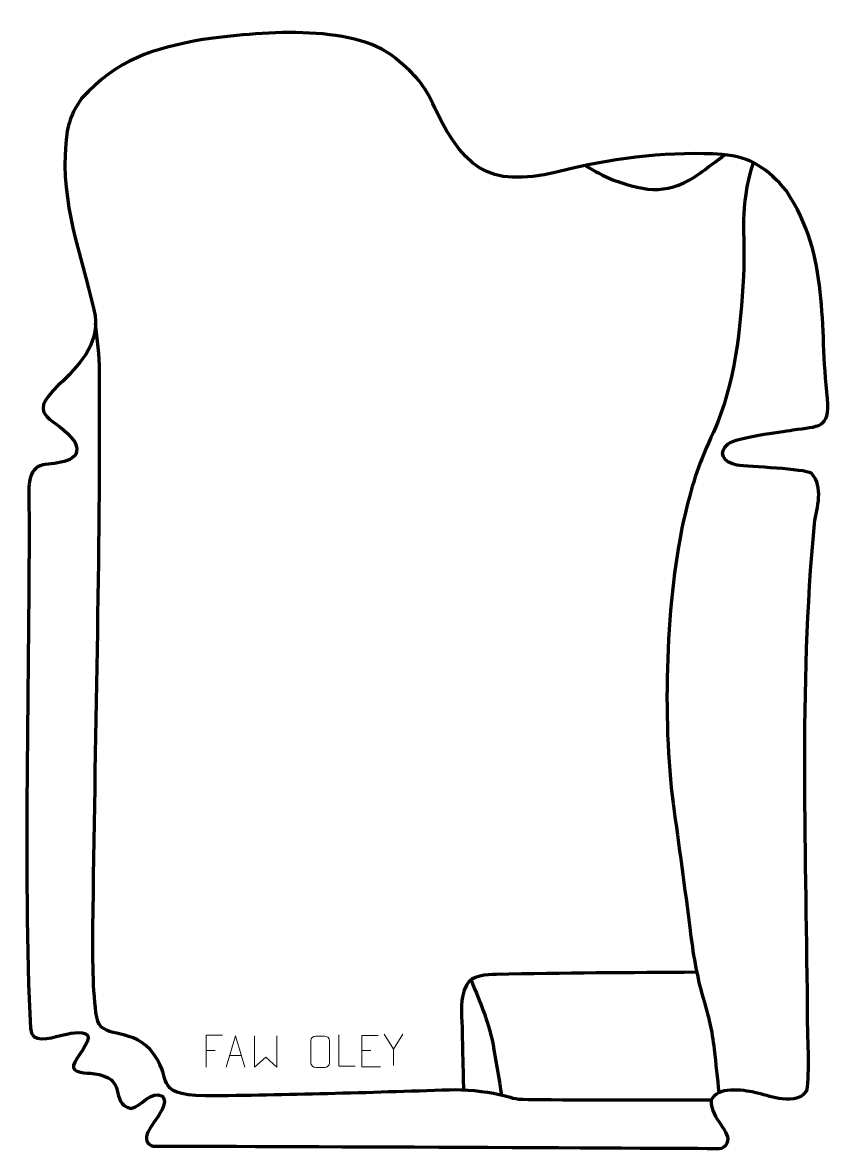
# Model space of a CAD drawing. Header units: millimetres. Extents: x 1020 to 1661, y -45 to 848.
import ezdxf

# ---------------------------------------------------------------- set-up
doc = ezdxf.new("R2010")
doc.units = ezdxf.units.MM
doc.header["$MEASUREMENT"] = 0
doc.layers.add('layer 2', color=7, linetype='Continuous')
doc.layers.add('layer 3', color=7, linetype='Continuous')

msp = doc.modelspace()

# ---------------------------------------------------------------- linework, layer by layer
at = {"layer": 'layer 2', "color": 142, "lineweight": 158}
for points, knots in [([(1466.2789, 734.5232), (1473.6748, 730.4743), (1480.9388, 725.8951), (1488.8699, 723.0013), (1488.8699, 723.0013), (1515.8568, 713.155), (1533.1031, 711.1967), (1557.7436, 728.6535), (1557.7436, 728.6535), (1562.3422, 731.9114), (1566.7958, 735.3736), (1571.3756, 738.6665), (1571.3756, 738.6665), (1572.5971, 739.5299), (1573.8187, 740.3933), (1575.0403, 741.2567), (1575.0403, 741.2567), (1575.0403, 741.2567), (1577.4835, 742.9835), (1577.4835, 742.9835)], [0, 0, 0, 0, 0.16666667, 0.16666667, 0.16666667, 0.16666667, 0.33333333, 0.33333333, 0.33333333, 0.33333333, 0.5, 0.5, 0.5, 0.5, 0.66666667, 0.66666667, 0.66666667, 0.66666667, 1, 1, 1, 1]), ([(1599.5726, 736.8158), (1587.8002, 698.5432), (1593.8227, 683.851), (1591.9065, 646.7388), (1591.9065, 646.7388), (1589.3063, 604.9125), (1585.6023, 561.7813), (1568.0568, 523.1854), (1568.0568, 523.1854), (1556.9638, 498.8285), (1551.7193, 484.2293), (1545.5836, 458.0835), (1545.5836, 458.0835), (1530.2245, 392.9811), (1527.4182, 294.0991), (1536.1527, 228.8739), (1536.1527, 228.8739), (1540.6597, 195.2177), (1545.3618, 161.8984), (1549.5665, 128.1747), (1549.5665, 128.1747), (1551.7867, 110.3688), (1554.5539, 92.9141), (1559.9308, 74.3673), (1559.9308, 74.3673), (1564.1569, 59.7903), (1566.9498, 48.9652), (1568.689, 33.75), (1568.689, 33.75), (1569.945, 22.336), (1571.164, 10.9174), (1572.4153, -0.4973)], [0, 0, 0, 0, 0.11111111, 0.11111111, 0.11111111, 0.11111111, 0.22222222, 0.22222222, 0.22222222, 0.22222222, 0.33333333, 0.33333333, 0.33333333, 0.33333333, 0.44444444, 0.44444444, 0.44444444, 0.44444444, 0.55555556, 0.55555556, 0.55555556, 0.55555556, 0.66666667, 0.66666667, 0.66666667, 0.66666667, 0.77777778, 0.77777778, 0.77777778, 0.77777778, 1, 1, 1, 1]), ([(1566.5908, -6.5998), (1518.1799, -6.4816), (1469.5954, -6.7982), (1421.2091, -6.2966), (1421.2091, -6.2966), (1408.3237, -6.163), (1409.3845, -4.7039), (1398.2205, -2.2285), (1398.2205, -2.2285), (1386.709, 0.3239), (1370.671, 1.8063), (1358.8442, 1.4186), (1358.8442, 1.4186), (1294.3284, -0.6517), (1229.7286, -2.7286), (1165.1806, -3.219), (1165.1806, -3.219), (1120.8786, -1.9854), (1141.538, 10.2678), (1121.1512, 33.6809), (1121.1512, 33.6809), (1104.2404, 51.7506), (1081.9307, 41.1736), (1078.8444, 59.1297), (1078.8444, 59.1297), (1075.6328, 77.8156), (1075.6369, 110.9263), (1075.8693, 130.4538), (1075.8693, 130.4538), (1077.6089, 276.7792), (1081.9205, 424.7898), (1081.11, 570.9347), (1081.11, 570.9347), (1081.037, 584.0971), (1079.4868, 596.265), (1077.972, 609.2755)], [0, 0, 0, 0, 0.1, 0.1, 0.1, 0.1, 0.2, 0.2, 0.2, 0.2, 0.3, 0.3, 0.3, 0.3, 0.4, 0.4, 0.4, 0.4, 0.5, 0.5, 0.5, 0.5, 0.6, 0.6, 0.6, 0.6, 0.7, 0.7, 0.7, 0.7, 0.8, 0.8, 0.8, 0.8, 1, 1, 1, 1]), ([(1554.8543, 94.8582), (1502.0182, 94.2817), (1448.777, 94.396), (1396.0001, 93.133), (1396.0001, 93.133), (1388.3796, 92.9507), (1376.0094, 92.4748), (1372.1486, 84.6871), (1372.1486, 84.6871), (1366.6944, 73.6856), (1368.4057, 62.8695), (1368.6691, 51.0327), (1368.6691, 51.0327), (1369.0359, 34.5533), (1369.418, 18.0742), (1369.7734, 1.5946)], [0, 0, 0, 0, 0.2, 0.2, 0.2, 0.2, 0.4, 0.4, 0.4, 0.4, 0.6, 0.6, 0.6, 0.6, 1, 1, 1, 1]), ([(1375.7877, 88.956), (1383.7095, 68.5273), (1390.1101, 55.453), (1394.0213, 33.3039), (1394.0213, 33.3039), (1396.1257, 21.3866), (1398.0054, 9.4219), (1400.068, -2.5062)], [0, 0, 0, 0, 0.33333333, 0.33333333, 0.33333333, 0.33333333, 1, 1, 1, 1])]:
    msp.add_open_spline(points, degree=3, knots=knots, dxfattribs=at)
at = {"layer": 'layer 2', "color": 250, "lineweight": 9}
for points, knots in [([(1178.7455, 44.9289), (1178.7455, 44.9289), (1165.6863, 44.9289), (1165.6863, 44.9289), (1165.6863, 44.9289), (1165.6863, 44.9289), (1165.6863, 19.6162), (1165.6863, 19.6162)], [0, 0, 0, 0, 0.33333333, 0.33333333, 0.33333333, 0.33333333, 1, 1, 1, 1]), ([(1283.7656, 20.368), (1283.7656, 20.368), (1270.8165, 20.368), (1270.8165, 20.368), (1270.8165, 20.368), (1270.8165, 20.368), (1270.8165, 45.3216), (1270.8165, 45.3216)], [0, 0, 0, 0, 0.33333333, 0.33333333, 0.33333333, 0.33333333, 1, 1, 1, 1]), ([(1302.0469, 44.7245), (1302.0469, 44.7245), (1289.173, 44.7245), (1289.173, 44.7245), (1289.173, 44.7245), (1289.173, 44.7245), (1289.173, 19.7709), (1289.173, 19.7709), (1289.173, 19.7709), (1289.173, 19.7709), (1304.0388, 19.7709), (1304.0388, 19.7709)], [0, 0, 0, 0, 0.25, 0.25, 0.25, 0.25, 0.5, 0.5, 0.5, 0.5, 1, 1, 1, 1]), ([(1321.6551, 45.8018), (1321.6551, 45.8018), (1314.3327, 33.9031), (1314.3327, 33.9031), (1314.3327, 33.9031), (1314.3327, 33.9031), (1314.3334, 20.8482), (1314.3334, 20.8482)], [0, 0, 0, 0, 0.33333333, 0.33333333, 0.33333333, 0.33333333, 1, 1, 1, 1]), ([(1181.4655, 19.527), (1181.4655, 19.527), (1188.8365, 44.4805), (1188.8365, 44.4805), (1188.8365, 44.4805), (1188.8365, 44.4805), (1196.4064, 19.527), (1196.4064, 19.527)], [0, 0, 0, 0, 0.33333333, 0.33333333, 0.33333333, 0.33333333, 1, 1, 1, 1]), ([(1204.1203, 44.4756), (1204.1203, 44.4756), (1204.1203, 19.5176), (1204.1203, 19.5176), (1204.1203, 19.5176), (1204.1203, 19.5176), (1212.963, 27.5823), (1212.963, 27.5823), (1212.963, 27.5823), (1212.963, 27.5823), (1221.8054, 19.5182), (1221.8054, 19.5182), (1221.8054, 19.5182), (1221.8054, 19.5182), (1221.8054, 44.4756), (1221.8054, 44.4756)], [0, 0, 0, 0, 0.2, 0.2, 0.2, 0.2, 0.4, 0.4, 0.4, 0.4, 0.6, 0.6, 0.6, 0.6, 1, 1, 1, 1]), ([(1252.6048, 44.2629), (1254.9305, 44.2629), (1257.2566, 44.2629), (1259.5827, 44.2629), (1259.5827, 44.2629), (1261.5293, 44.2985), (1263.5207, 42.8069), (1263.5474, 40.3693), (1263.5474, 40.3693), (1263.547, 34.6224), (1263.547, 28.8751), (1263.5474, 23.1274), (1263.5474, 23.1274), (1263.4076, 20.804), (1261.7304, 19.3244), (1259.5827, 19.3136), (1259.5827, 19.3136), (1257.2508, 19.314), (1254.9189, 19.314), (1252.5874, 19.3136), (1252.5874, 19.3136), (1250.6624, 19.2082), (1248.6903, 21.0927), (1248.7015, 23.11), (1248.7015, 23.11), (1248.7018, 28.8801), (1248.7018, 34.6498), (1248.7015, 40.4191), (1248.7015, 40.4191), (1248.7057, 42.5572), (1250.4524, 44.2764), (1252.6048, 44.2629)], [0, 0, 0, 0, 0.11111111, 0.11111111, 0.11111111, 0.11111111, 0.22222222, 0.22222222, 0.22222222, 0.22222222, 0.33333333, 0.33333333, 0.33333333, 0.33333333, 0.44444444, 0.44444444, 0.44444444, 0.44444444, 0.55555556, 0.55555556, 0.55555556, 0.55555556, 0.66666667, 0.66666667, 0.66666667, 0.66666667, 0.77777778, 0.77777778, 0.77777778, 0.77777778, 1, 1, 1, 1])]:
    msp.add_open_spline(points, degree=3, knots=knots, dxfattribs=at)
for points in [[(1314.3327, 33.9031), (1314.3327, 33.9031), (1307.0118, 45.8018), (1307.0118, 45.8018)], [(1165.6863, 32.8783), (1165.6863, 32.8783), (1172.9576, 32.8783), (1172.9576, 32.8783)], [(1184.1881, 28.7764), (1184.1881, 28.7764), (1193.6838, 28.7764), (1193.6838, 28.7764)], [(1289.173, 32.8448), (1289.173, 32.8448), (1296.3411, 32.8448), (1296.3411, 32.8448)]]:
    msp.add_open_spline(points, degree=3, dxfattribs=at)
at = {"layer": 'layer 3', "color": 242, "lineweight": 158}
msp.add_open_spline([(1066.9342, 787.6745), (1095.8366, 818.817), (1122.3513, 827.0679), (1163.1637, 834.3499), (1163.1637, 834.3499), (1204.7493, 840.1867), (1281.727, 847.8709), (1315.8283, 819.5931), (1315.8283, 819.5931), (1332.8247, 804.915), (1338.0161, 800.094), (1347.0712, 780.1318), (1347.0712, 780.1318), (1373.0828, 725.4582), (1395.3846, 716.3375), (1454.3551, 731.768), (1454.3551, 731.768), (1491.3861, 741.001), (1536.8615, 745.7065), (1574.9599, 743.2584), (1574.9599, 743.2584), (1598.2939, 741.0025), (1611.0906, 732.1121), (1625.9237, 714.4353), (1625.9237, 714.4353), (1660.947, 661.5877), (1651.8203, 608.5615), (1658.5188, 549.4913), (1658.5188, 549.4913), (1660.8315, 525.7806), (1651.4699, 527.9202), (1631.0619, 524.8021), (1631.0619, 524.8021), (1621.0865, 523.278), (1586.4055, 518.9826), (1579.8249, 513.8048), (1579.8249, 513.8048), (1570.84, 506.7353), (1576.5484, 498.8192), (1586.7142, 496.9432), (1586.7142, 496.9432), (1597.3454, 495.5317), (1639.9164, 494.0224), (1645.8186, 490.5082), (1645.8186, 490.5082), (1656.0122, 478.8965), (1650.0677, 464.2555), (1648.2674, 450.2778), (1648.2674, 450.2778), (1635.675, 319.3688), (1642.0898, 186.7038), (1642.7672, 55.3591), (1642.7672, 55.3591), (1642.877, 46.1963), (1644.7431, 6.0914), (1641.8486, 0.633), (1641.8486, 0.633), (1638.1711, -6.302), (1626.5106, -6.1032), (1619.9328, -4.9363), (1619.9328, -4.9363), (1613.4111, -3.7793), (1607.1179, -1.6158), (1600.645, -0.1781), (1600.645, -0.1781), (1591.5619, 1.7067), (1570.8803, 4.8915), (1566.5908, -6.5998), (1566.5908, -6.5998), (1565.9755, -22.2451), (1583.3814, -31.8507), (1578.926, -40.5658), (1578.926, -40.5658), (1577.8135, -42.742), (1575.5704, -44.8952), (1572.5065, -44.8707), (1572.5065, -44.8707), (1544.2079, -44.6442), (1157.1763, -42.7538), (1125.5968, -43.181), (1125.5968, -43.181), (1120.2853, -43.2529), (1116.834, -38.8828), (1118.7931, -33.3718), (1118.7931, -33.3718), (1121.5401, -25.6442), (1137.4381, -10.4819), (1131.0371, -3.3347), (1131.0371, -3.3347), (1121.5196, 1.3517), (1114.6641, -11.6486), (1106.0056, -13.1233), (1106.0056, -13.1233), (1087.9894, -8.4204), (1105.183, 11.025), (1075.8117, 14.5667), (1075.8117, 14.5667), (1071.684, 15.0645), (1058.6703, 14.7747), (1060.3625, 21.1267), (1060.3625, 21.1267), (1062.7495, 26.9281), (1073.8146, 39.9596), (1071.8362, 44.5988), (1071.8362, 44.5988), (1068.467, 49.5983), (1055.0501, 45.7491), (1050.2471, 44.6313), (1050.2471, 44.6313), (1041.6959, 42.6411), (1026.9588, 37.7276), (1026.2779, 50.6221), (1026.2779, 50.6221), (1020.0112, 169.3032), (1026.2063, 355.5192), (1025.059, 477.8951), (1025.059, 477.8951), (1025.0359, 480.3557), (1025.4601, 483.0136), (1025.9388, 485.4277), (1025.9388, 485.4277), (1027.1241, 491.0765), (1029.8954, 495.9595), (1036.0908, 497.0621), (1036.0908, 497.0621), (1045.9166, 498.8108), (1069.389, 498.6341), (1061.3956, 515.2919), (1061.3956, 515.2919), (1047.5583, 535.8879), (1020.3089, 533.437), (1048.6761, 560.5392), (1048.6761, 560.5392), (1064.3686, 575.5319), (1080.6096, 591.7238), (1077.564, 615.282), (1077.564, 615.282), (1077.3352, 617.0519), (1077.0191, 618.636), (1076.6621, 620.3791), (1076.6621, 620.3791), (1065.9271, 665.9807), (1050.3709, 703.5328), (1054.2903, 751.9498), (1054.2903, 751.9498), (1055.4092, 765.7716), (1058.6098, 776.4284), (1066.9342, 787.6745)], degree=3, knots=[0, 0, 0, 0, 0.02631579, 0.02631579, 0.02631579, 0.02631579, 0.05263158, 0.05263158, 0.05263158, 0.05263158, 0.07894737, 0.07894737, 0.07894737, 0.07894737, 0.10526316, 0.10526316, 0.10526316, 0.10526316, 0.13157895, 0.13157895, 0.13157895, 0.13157895, 0.15789474, 0.15789474, 0.15789474, 0.15789474, 0.18421053, 0.18421053, 0.18421053, 0.18421053, 0.21052632, 0.21052632, 0.21052632, 0.21052632, 0.23684211, 0.23684211, 0.23684211, 0.23684211, 0.26315789, 0.26315789, 0.26315789, 0.26315789, 0.28947368, 0.28947368, 0.28947368, 0.28947368, 0.31578947, 0.31578947, 0.31578947, 0.31578947, 0.34210526, 0.34210526, 0.34210526, 0.34210526, 0.36842105, 0.36842105, 0.36842105, 0.36842105, 0.39473684, 0.39473684, 0.39473684, 0.39473684, 0.42105263, 0.42105263, 0.42105263, 0.42105263, 0.44736842, 0.44736842, 0.44736842, 0.44736842, 0.47368421, 0.47368421, 0.47368421, 0.47368421, 0.5, 0.5, 0.5, 0.5, 0.52631579, 0.52631579, 0.52631579, 0.52631579, 0.55263158, 0.55263158, 0.55263158, 0.55263158, 0.57894737, 0.57894737, 0.57894737, 0.57894737, 0.60526316, 0.60526316, 0.60526316, 0.60526316, 0.63157895, 0.63157895, 0.63157895, 0.63157895, 0.65789474, 0.65789474, 0.65789474, 0.65789474, 0.68421053, 0.68421053, 0.68421053, 0.68421053, 0.71052632, 0.71052632, 0.71052632, 0.71052632, 0.73684211, 0.73684211, 0.73684211, 0.73684211, 0.76315789, 0.76315789, 0.76315789, 0.76315789, 0.78947368, 0.78947368, 0.78947368, 0.78947368, 0.81578947, 0.81578947, 0.81578947, 0.81578947, 0.84210526, 0.84210526, 0.84210526, 0.84210526, 0.86842105, 0.86842105, 0.86842105, 0.86842105, 0.89473684, 0.89473684, 0.89473684, 0.89473684, 0.92105263, 0.92105263, 0.92105263, 0.92105263, 0.94736842, 0.94736842, 0.94736842, 0.94736842, 1, 1, 1, 1], dxfattribs=at)

doc.saveas('drawing.dxf')
